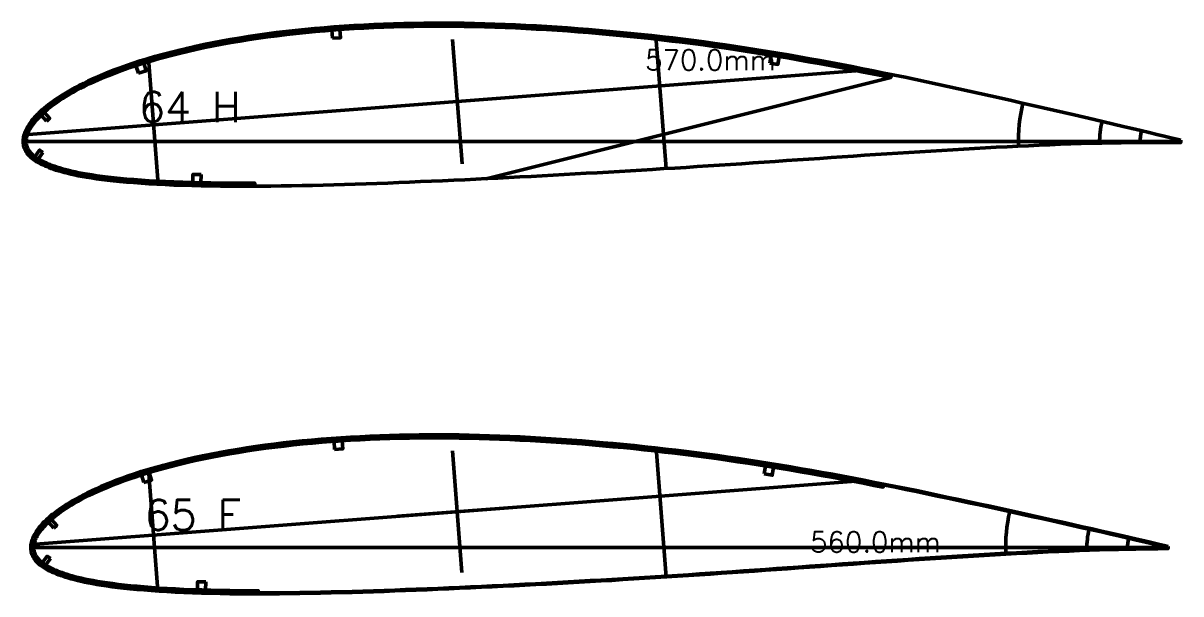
# Model space of a CAD drawing. Header units: metres. Extents: x -405 to 675, y -15418 to 133.
# Drawn here: x -214 to 356, y -12823 to -12542 of the extents above; entities that cross this region are included whole.
import ezdxf
from ezdxf.enums import TextEntityAlignment as Align

# ---------------------------------------------------------------- set-up
doc = ezdxf.new("R2010")
doc.units = ezdxf.units.M
for name, color, linetype, lineweight in [('FoilLayer', 7, 'Continuous', 50), ('RefFoilLayer', 7, 'Continuous', 50), ('StringerLayer', 7, 'Continuous', 50), ('SubLayer', 7, 'Continuous', 50), ('TextLayer', 7, 'Continuous', 50)]:
    doc.layers.add(name, color=color, linetype=linetype, lineweight=lineweight)
doc.styles.add('MSゴシック', font='romans')

msp = doc.modelspace()

# ---------------------------------------------------------------- linework, layer by layer
at = {"layer": 'FoilLayer'}
msp.add_line((213.45, -12568.59), (14.25, -12618.38), dxfattribs=at)
for points in [[(356.25, -12599.46), (354.35, -12599), (351.31, -12598.27), (348.01, -12597.46), (344.45, -12596.6), (340.63, -12595.69), (336.56, -12594.72), (332.27, -12593.69), (327.79, -12592.61), (323.15, -12591.51), (318.41, -12590.41), (313.59, -12589.3), (308.68, -12588.16), (303.72, -12586.99), (298.7, -12585.83), (293.63, -12584.65), (288.52, -12583.5), (283.36, -12582.34), (278.16, -12581.16), (272.95, -12579.97), (267.72, -12578.78), (262.47, -12577.59), (257.22, -12576.43), (251.96, -12575.29), (246.7, -12574.14), (241.45, -12572.97), (236.2, -12571.81), (230.95, -12570.67), (225.71, -12569.55), (220.46, -12568.47), (215.21, -12567.41), (213.75, -12567.12), (213.45, -12568.59), (209.67, -12567.82), (204.44, -12566.75), (199.21, -12565.7), (193.99, -12564.67), (188.77, -12563.67), (183.54, -12562.7), (178.3, -12561.74), (173.08, -12560.79), (167.87, -12559.85), (162.67, -12558.93), (157.48, -12558.04), (152.29, -12557.19), (147.11, -12556.36), (141.93, -12555.55), (136.76, -12554.76), (131.6, -12553.99), (126.44, -12553.25), (121.27, -12552.55), (116.11, -12551.88), (110.95, -12551.24), (105.78, -12550.6), (100.63, -12549.99), (95.47, -12549.4), (90.31, -12548.85), (85.15, -12548.33), (80, -12547.83), (74.84, -12547.34), (69.68, -12546.88), (64.53, -12546.45), (59.38, -12546.04), (54.24, -12545.67), (49.1, -12545.32), (43.97, -12545), (38.84, -12544.69), (33.73, -12544.42), (28.64, -12544.17), (23.56, -12543.95), (18.5, -12543.77), (13.47, -12543.62), (8.45, -12543.49), (3.44, -12543.39), (-1.55, -12543.33), (-6.53, -12543.31), (-11.51, -12543.31), (-16.47, -12543.35), (-21.42, -12543.41), (-26.35, -12543.51), (-31.28, -12543.64), (-36.18, -12543.81), (-41.08, -12544.01), (-45.95, -12544.25), (-50.81, -12544.52), (-55.65, -12544.82), (-60.47, -12545.16), (-65.26, -12545.53), (-70.02, -12545.94), (-74.75, -12546.39), (-79.45, -12546.87), (-84.14, -12547.41), (-88.79, -12547.97), (-93.41, -12548.57), (-97.99, -12549.2), (-102.54, -12549.88), (-107.04, -12550.61), (-111.5, -12551.38), (-115.91, -12552.17), (-120.25, -12552.98), (-124.53, -12553.84), (-128.73, -12554.74), (-132.86, -12555.69), (-136.9, -12556.68), (-140.86, -12557.69), (-144.72, -12558.71), (-148.47, -12559.73), (-152.1, -12560.78), (-155.59, -12561.85), (-158.96, -12562.94), (-162.19, -12564.04), (-165.29, -12565.15), (-168.27, -12566.27), (-171.11, -12567.37), (-173.83, -12568.47), (-176.41, -12569.56), (-178.87, -12570.64), (-181.2, -12571.72), (-183.4, -12572.79), (-185.49, -12573.84), (-187.45, -12574.88), (-189.3, -12575.9), (-191.03, -12576.9), (-192.66, -12577.88), (-194.18, -12578.83), (-195.62, -12579.76), (-196.96, -12580.66), (-198.22, -12581.54), (-199.39, -12582.39), (-200.49, -12583.23), (-201.52, -12584.05), (-202.48, -12584.84), (-203.38, -12585.62), (-204.21, -12586.38), (-205, -12587.14), (-205.74, -12587.87), (-206.42, -12588.59), (-207.06, -12589.3), (-207.66, -12589.99), (-208.21, -12590.68), (-208.73, -12591.35), (-209.2, -12592.01), (-209.64, -12592.66), (-210.04, -12593.31), (-210.42, -12593.95), (-210.77, -12594.58), (-211.08, -12595.18), (-211.34, -12595.76), (-211.57, -12596.33), (-211.76, -12596.91), (-211.91, -12597.49), (-212.03, -12598.06), (-212.14, -12598.66), (-212.21, -12599.17), (-212.25, -12599.68), (-212.23, -12600.19), (-212.19, -12600.75), (-212.14, -12601.28), (-212.07, -12601.79), (-211.96, -12602.3), (-211.81, -12602.8), (-211.6, -12603.31), (-211.36, -12603.81), (-211.06, -12604.31), (-210.72, -12604.81), (-210.33, -12605.31), (-209.9, -12605.8), (-209.44, -12606.28), (-208.93, -12606.76), (-208.39, -12607.22), (-207.8, -12607.68), (-207.18, -12608.13), (-206.51, -12608.56), (-205.8, -12608.99), (-205.04, -12609.42), (-204.23, -12609.83), (-203.38, -12610.25), (-202.47, -12610.66), (-201.52, -12611.07), (-200.51, -12611.48), (-199.45, -12611.89), (-198.32, -12612.29), (-197.13, -12612.68), (-195.86, -12613.08), (-194.51, -12613.47), (-193.08, -12613.87), (-191.55, -12614.26), (-189.92, -12614.66), (-188.19, -12615.05), (-186.34, -12615.44), (-184.35, -12615.81), (-182.22, -12616.18), (-179.93, -12616.54), (-177.49, -12616.91), (-174.88, -12617.27), (-172.1, -12617.62), (-169.14, -12617.95), (-166, -12618.27), (-162.68, -12618.56), (-159.19, -12618.84), (-155.53, -12619.1), (-151.73, -12619.36), (-147.79, -12619.6), (-143.71, -12619.82), (-139.49, -12620), (-135.13, -12620.15), (-130.66, -12620.28), (-126.06, -12620.37), (-121.38, -12620.46), (-116.61, -12620.54), (-111.77, -12620.6), (-106.87, -12620.62), (-101.92, -12620.61), (-99.76, -12620.59), (-99.75, -12622.09), (-96.9, -12622.07), (-91.84, -12622.02), (-86.75, -12621.97), (-81.61, -12621.89), (-76.45, -12621.8), (-71.26, -12621.68), (-66.04, -12621.54), (-60.79, -12621.39), (-55.52, -12621.24), (-50.22, -12621.08), (-44.9, -12620.91), (-39.57, -12620.72), (-34.21, -12620.51), (-28.84, -12620.3), (-23.45, -12620.07), (-18.05, -12619.85), (-12.64, -12619.62), (-7.21, -12619.39), (-1.78, -12619.14), (3.65, -12618.89), (9.1, -12618.63), (14.54, -12618.36), (19.99, -12618.09), (25.43, -12617.82), (30.87, -12617.54), (36.3, -12617.26), (41.73, -12616.97), (47.16, -12616.68), (52.59, -12616.36), (58.03, -12616.05), (63.47, -12615.73), (68.92, -12615.43), (74.37, -12615.12), (79.82, -12614.8), (85.27, -12614.47), (90.73, -12614.12), (96.19, -12613.78), (101.66, -12613.45), (107.14, -12613.13), (112.62, -12612.8), (118.1, -12612.45), (123.59, -12612.07), (129.08, -12611.7), (134.57, -12611.34), (140.07, -12610.99), (145.57, -12610.65), (151.07, -12610.27), (156.57, -12609.88), (162.06, -12609.49), (167.56, -12609.11), (173.06, -12608.75), (178.56, -12608.4), (184.06, -12608.02), (189.55, -12607.63), (195.04, -12607.24), (200.51, -12606.86), (205.98, -12606.5), (211.45, -12606.16), (216.89, -12605.82), (222.33, -12605.46), (227.75, -12605.11), (233.17, -12604.77), (238.59, -12604.44), (243.99, -12604.12), (249.37, -12603.81), (254.71, -12603.52), (260.05, -12603.22), (265.38, -12602.93), (270.7, -12602.64), (275.99, -12602.39), (281.27, -12602.16), (286.53, -12601.93), (291.76, -12601.69), (296.95, -12601.47), (302.11, -12601.29), (307.24, -12601.12), (312.32, -12600.97), (317.29, -12600.84), (322.16, -12600.74), (326.92, -12600.67), (331.52, -12600.61), (335.94, -12600.56), (340.13, -12600.54), (344.07, -12600.54), (347.74, -12600.53), (351.15, -12600.54), (354.29, -12600.57), (356.24, -12600.59)], [(349.9, -12799.94), (348.01, -12799.5), (344.98, -12798.8), (341.71, -12798.03), (338.18, -12797.2), (334.4, -12796.33), (330.37, -12795.4), (326.13, -12794.41), (321.7, -12793.38), (317.12, -12792.33), (312.43, -12791.27), (307.64, -12790.22), (302.78, -12789.12), (297.85, -12788), (292.88, -12786.88), (287.86, -12785.75), (282.8, -12784.65), (277.69, -12783.54), (272.57, -12782.42), (267.43, -12781.28), (262.27, -12780.14), (257.1, -12779.01), (251.93, -12777.91), (246.75, -12776.83), (241.56, -12775.74), (236.39, -12774.63), (231.21, -12773.52), (226.04, -12772.43), (220.86, -12771.37), (215.68, -12770.35), (210.5, -12769.35), (209.91, -12769.23), (209.71, -12770.26), (205.12, -12769.37), (199.95, -12768.35), (194.79, -12767.35), (189.63, -12766.37), (184.47, -12765.41), (179.3, -12764.5), (174.12, -12763.59), (168.95, -12762.69), (163.79, -12761.79), (158.65, -12760.92), (153.51, -12760.08), (148.37, -12759.27), (143.23, -12758.49), (138.09, -12757.72), (132.96, -12756.96), (127.83, -12756.22), (122.71, -12755.52), (117.59, -12754.85), (112.47, -12754.22), (107.34, -12753.6), (102.22, -12752.99), (97.11, -12752.4), (91.99, -12751.84), (86.88, -12751.31), (81.77, -12750.81), (76.66, -12750.33), (71.55, -12749.87), (66.44, -12749.43), (61.34, -12749.01), (56.25, -12748.62), (51.16, -12748.26), (46.07, -12747.93), (40.99, -12747.61), (35.92, -12747.32), (30.87, -12747.05), (25.83, -12746.81), (20.81, -12746.61), (15.82, -12746.43), (10.84, -12746.28), (5.88, -12746.16), (0.94, -12746.07), (-3.98, -12746.01), (-8.9, -12745.98), (-13.8, -12745.99), (-18.7, -12746.03), (-23.57, -12746.09), (-28.44, -12746.19), (-33.29, -12746.32), (-38.13, -12746.48), (-42.95, -12746.68), (-47.75, -12746.91), (-52.53, -12747.18), (-57.3, -12747.48), (-62.04, -12747.81), (-66.76, -12748.17), (-71.45, -12748.58), (-76.11, -12749.01), (-80.74, -12749.49), (-85.34, -12750.01), (-89.92, -12750.56), (-94.46, -12751.14), (-98.97, -12751.76), (-103.43, -12752.43), (-107.85, -12753.14), (-112.22, -12753.89), (-116.54, -12754.66), (-120.79, -12755.46), (-124.97, -12756.29), (-129.08, -12757.17), (-133.1, -12758.1), (-137.03, -12759.06), (-140.88, -12760.04), (-144.62, -12761.03), (-148.25, -12762.02), (-151.74, -12763.03), (-155.11, -12764.06), (-158.33, -12765.11), (-161.42, -12766.17), (-164.38, -12767.23), (-167.2, -12768.29), (-169.89, -12769.33), (-172.45, -12770.37), (-174.88, -12771.38), (-177.18, -12772.39), (-179.35, -12773.39), (-181.4, -12774.38), (-183.33, -12775.35), (-185.15, -12776.31), (-186.86, -12777.25), (-188.47, -12778.18), (-189.98, -12779.08), (-191.4, -12779.96), (-192.73, -12780.82), (-193.99, -12781.65), (-195.16, -12782.46), (-196.26, -12783.26), (-197.29, -12784.03), (-198.26, -12784.8), (-199.17, -12785.54), (-200.02, -12786.27), (-200.82, -12786.98), (-201.57, -12787.69), (-202.27, -12788.38), (-202.92, -12789.07), (-203.53, -12789.74), (-204.11, -12790.4), (-204.64, -12791.05), (-205.13, -12791.7), (-205.59, -12792.33), (-206.01, -12792.96), (-206.4, -12793.58), (-206.76, -12794.19), (-207.1, -12794.8), (-207.4, -12795.39), (-207.66, -12795.95), (-207.87, -12796.5), (-208.05, -12797.05), (-208.19, -12797.62), (-208.3, -12798.19), (-208.4, -12798.78), (-208.47, -12799.27), (-208.5, -12799.79), (-208.47, -12800.27), (-208.43, -12800.82), (-208.37, -12801.35), (-208.29, -12801.86), (-208.18, -12802.37), (-208.02, -12802.86), (-207.82, -12803.37), (-207.57, -12803.86), (-207.27, -12804.36), (-206.92, -12804.85), (-206.53, -12805.35), (-206.11, -12805.84), (-205.65, -12806.32), (-205.15, -12806.79), (-204.61, -12807.26), (-204.04, -12807.72), (-203.42, -12808.16), (-202.77, -12808.6), (-202.07, -12809.03), (-201.32, -12809.46), (-200.53, -12809.88), (-199.7, -12810.3), (-198.81, -12810.71), (-197.88, -12811.13), (-196.91, -12811.54), (-195.87, -12811.94), (-194.78, -12812.35), (-193.62, -12812.75), (-192.4, -12813.15), (-191.1, -12813.55), (-189.71, -12813.94), (-188.25, -12814.35), (-186.69, -12814.74), (-185.04, -12815.14), (-183.27, -12815.53), (-181.38, -12815.91), (-179.36, -12816.29), (-177.19, -12816.66), (-174.89, -12817.04), (-172.43, -12817.42), (-169.81, -12817.78), (-167.02, -12818.13), (-164.06, -12818.47), (-160.93, -12818.79), (-157.63, -12819.09), (-154.15, -12819.37), (-150.53, -12819.66), (-146.76, -12819.94), (-142.85, -12820.19), (-138.79, -12820.4), (-134.59, -12820.59), (-130.27, -12820.75), (-125.83, -12820.88), (-121.29, -12821), (-116.66, -12821.12), (-111.96, -12821.21), (-107.2, -12821.27), (-102.37, -12821.29), (-98, -12821.29), (-98, -12822.34), (-97.48, -12822.34), (-92.54, -12822.31), (-87.56, -12822.29), (-82.54, -12822.25), (-77.48, -12822.19), (-72.4, -12822.09), (-67.29, -12821.98), (-62.14, -12821.86), (-56.97, -12821.73), (-51.77, -12821.6), (-46.55, -12821.46), (-41.32, -12821.29), (-36.06, -12821.11), (-30.78, -12820.91), (-25.49, -12820.71), (-20.18, -12820.51), (-14.87, -12820.3), (-9.54, -12820.08), (-4.2, -12819.85), (1.15, -12819.62), (6.51, -12819.38), (11.86, -12819.13), (17.22, -12818.87), (22.57, -12818.61), (27.92, -12818.34), (33.26, -12818.08), (38.59, -12817.8), (43.93, -12817.52), (49.28, -12817.22), (54.63, -12816.91), (59.99, -12816.6), (65.35, -12816.3), (70.71, -12816), (76.08, -12815.69), (81.45, -12815.36), (86.82, -12815.02), (92.2, -12814.68), (97.59, -12814.35), (102.98, -12814.03), (108.38, -12813.7), (113.78, -12813.35), (119.19, -12812.97), (124.59, -12812.59), (130.01, -12812.23), (135.42, -12811.88), (140.84, -12811.53), (146.26, -12811.15), (151.68, -12810.75), (157.1, -12810.35), (162.52, -12809.97), (167.94, -12809.6), (173.37, -12809.23), (178.8, -12808.85), (184.22, -12808.45), (189.63, -12808.04), (195.04, -12807.65), (200.45, -12807.28), (205.86, -12806.92), (211.25, -12806.56), (216.64, -12806.19), (222.02, -12805.81), (227.4, -12805.44), (232.77, -12805.09), (238.14, -12804.74), (243.48, -12804.41), (248.81, -12804.08), (254.13, -12803.74), (259.44, -12803.41), (264.75, -12803.09), (270.03, -12802.8), (275.3, -12802.53), (280.56, -12802.26), (285.79, -12801.98), (290.98, -12801.71), (296.14, -12801.48), (301.26, -12801.26), (306.33, -12801.05), (311.3, -12800.87), (316.16, -12800.72), (320.89, -12800.58), (325.48, -12800.46), (329.86, -12800.35), (334.02, -12800.28), (337.93, -12800.21), (341.57, -12800.15), (344.95, -12800.11), (348.06, -12800.09), (349.99, -12800.08)]]:
    msp.add_lwpolyline(points, close=True, dxfattribs=at)
at = {"layer": 'RefFoilLayer'}
for points in [[(356.25, -12599.46), (354.35, -12599), (351.31, -12598.27), (348.01, -12597.46), (344.45, -12596.6), (340.63, -12595.69), (336.56, -12594.72), (332.27, -12593.69), (327.79, -12592.61), (323.15, -12591.51), (318.41, -12590.41), (313.59, -12589.3), (308.68, -12588.16), (303.72, -12586.99), (298.7, -12585.83), (293.63, -12584.65), (288.52, -12583.5), (283.36, -12582.34), (278.16, -12581.16), (272.95, -12579.97), (267.72, -12578.78), (262.47, -12577.59), (257.22, -12576.43), (251.96, -12575.29), (246.7, -12574.14), (241.45, -12572.97), (236.2, -12571.81), (230.95, -12570.67), (225.71, -12569.55), (220.46, -12568.47), (215.21, -12567.41), (209.97, -12566.35), (204.74, -12565.28), (199.51, -12564.23), (194.27, -12563.19), (189.04, -12562.19), (183.81, -12561.22), (178.57, -12560.27), (173.34, -12559.31), (168.13, -12558.37), (162.92, -12557.45), (157.72, -12556.56), (152.53, -12555.71), (147.34, -12554.88), (142.16, -12554.07), (136.98, -12553.28), (131.81, -12552.5), (126.64, -12551.77), (121.47, -12551.06), (116.3, -12550.4), (111.13, -12549.75), (105.96, -12549.11), (100.8, -12548.5), (95.63, -12547.91), (90.46, -12547.36), (85.3, -12546.83), (80.14, -12546.33), (74.97, -12545.85), (69.81, -12545.39), (64.65, -12544.95), (59.49, -12544.55), (54.34, -12544.17), (49.19, -12543.83), (44.05, -12543.5), (38.92, -12543.2), (33.8, -12542.92), (28.7, -12542.67), (23.61, -12542.46), (18.55, -12542.27), (13.5, -12542.12), (8.47, -12541.99), (3.46, -12541.89), (-1.54, -12541.83), (-6.54, -12541.81), (-11.52, -12541.81), (-16.49, -12541.85), (-21.45, -12541.91), (-26.39, -12542.01), (-31.33, -12542.14), (-36.25, -12542.31), (-41.15, -12542.51), (-46.04, -12542.75), (-50.91, -12543.02), (-55.76, -12543.33), (-60.59, -12543.67), (-65.39, -12544.04), (-70.16, -12544.45), (-74.91, -12544.89), (-79.62, -12545.38), (-84.32, -12545.92), (-88.98, -12546.48), (-93.62, -12547.08), (-98.22, -12547.72), (-102.78, -12548.4), (-107.29, -12549.13), (-111.76, -12549.9), (-116.18, -12550.69), (-120.55, -12551.51), (-124.84, -12552.37), (-129.07, -12553.28), (-133.21, -12554.24), (-137.27, -12555.23), (-141.24, -12556.24), (-145.11, -12557.26), (-148.89, -12558.29), (-152.54, -12559.34), (-156.06, -12560.42), (-159.44, -12561.52), (-162.7, -12562.63), (-165.82, -12563.75), (-168.81, -12564.87), (-171.67, -12565.98), (-174.41, -12567.09), (-177.02, -12568.19), (-179.5, -12569.28), (-181.85, -12570.37), (-184.08, -12571.45), (-186.19, -12572.52), (-188.18, -12573.57), (-190.04, -12574.6), (-191.8, -12575.61), (-193.45, -12576.6), (-195, -12577.57), (-196.45, -12578.52), (-197.82, -12579.43), (-199.1, -12580.33), (-200.3, -12581.2), (-201.42, -12582.05), (-202.48, -12582.89), (-203.46, -12583.71), (-204.39, -12584.51), (-205.25, -12585.3), (-206.06, -12586.08), (-206.82, -12586.84), (-207.54, -12587.58), (-208.2, -12588.32), (-208.82, -12589.05), (-209.4, -12589.77), (-209.94, -12590.48), (-210.45, -12591.18), (-210.91, -12591.87), (-211.34, -12592.55), (-211.73, -12593.22), (-212.1, -12593.89), (-212.44, -12594.55), (-212.74, -12595.21), (-213, -12595.87), (-213.21, -12596.53), (-213.38, -12597.18), (-213.51, -12597.81), (-213.62, -12598.45), (-213.71, -12599.06), (-213.75, -12599.68), (-213.72, -12600.29), (-213.69, -12600.89), (-213.63, -12601.51), (-213.53, -12602.13), (-213.39, -12602.75), (-213.2, -12603.37), (-212.95, -12603.98), (-212.64, -12604.59), (-212.29, -12605.17), (-211.89, -12605.74), (-211.45, -12606.29), (-210.98, -12606.84), (-210.46, -12607.37), (-209.91, -12607.9), (-209.31, -12608.4), (-208.67, -12608.9), (-208, -12609.38), (-207.28, -12609.85), (-206.53, -12610.31), (-205.73, -12610.75), (-204.88, -12611.18), (-204, -12611.61), (-203.06, -12612.04), (-202.08, -12612.46), (-201.04, -12612.88), (-199.95, -12613.3), (-198.8, -12613.71), (-197.58, -12614.12), (-196.28, -12614.52), (-194.91, -12614.92), (-193.45, -12615.32), (-191.9, -12615.72), (-190.25, -12616.12), (-188.49, -12616.52), (-186.61, -12616.91), (-184.6, -12617.29), (-182.45, -12617.66), (-180.15, -12618.02), (-177.69, -12618.4), (-175.06, -12618.76), (-172.27, -12619.11), (-169.29, -12619.44), (-166.14, -12619.76), (-162.8, -12620.06), (-159.3, -12620.34), (-155.63, -12620.6), (-151.82, -12620.86), (-147.87, -12621.1), (-143.77, -12621.32), (-139.54, -12621.5), (-135.17, -12621.65), (-130.69, -12621.78), (-126.09, -12621.87), (-121.4, -12621.96), (-116.63, -12622.04), (-111.78, -12622.1), (-106.87, -12622.12), (-101.91, -12622.11), (-96.9, -12622.07), (-91.84, -12622.02), (-86.75, -12621.97), (-81.61, -12621.89), (-76.45, -12621.8), (-71.26, -12621.68), (-66.04, -12621.54), (-60.79, -12621.39), (-55.52, -12621.24), (-50.22, -12621.08), (-44.9, -12620.91), (-39.57, -12620.72), (-34.21, -12620.51), (-28.84, -12620.3), (-23.45, -12620.07), (-18.05, -12619.85), (-12.64, -12619.62), (-7.21, -12619.39), (-1.78, -12619.14), (3.65, -12618.89), (9.1, -12618.63), (14.54, -12618.36), (19.99, -12618.09), (25.43, -12617.82), (30.87, -12617.54), (36.3, -12617.26), (41.73, -12616.97), (47.16, -12616.68), (52.59, -12616.36), (58.03, -12616.05), (63.47, -12615.73), (68.92, -12615.43), (74.37, -12615.12), (79.82, -12614.8), (85.27, -12614.47), (90.73, -12614.12), (96.19, -12613.78), (101.66, -12613.45), (107.14, -12613.13), (112.62, -12612.8), (118.1, -12612.45), (123.59, -12612.07), (129.08, -12611.7), (134.57, -12611.34), (140.07, -12610.99), (145.57, -12610.65), (151.07, -12610.27), (156.57, -12609.88), (162.06, -12609.49), (167.56, -12609.11), (173.06, -12608.75), (178.56, -12608.4), (184.06, -12608.02), (189.55, -12607.63), (195.04, -12607.24), (200.51, -12606.86), (205.98, -12606.5), (211.45, -12606.16), (216.89, -12605.82), (222.33, -12605.46), (227.75, -12605.11), (233.17, -12604.77), (238.59, -12604.44), (243.99, -12604.12), (249.37, -12603.81), (254.71, -12603.52), (260.05, -12603.22), (265.38, -12602.93), (270.7, -12602.64), (275.99, -12602.39), (281.27, -12602.16), (286.53, -12601.93), (291.76, -12601.69), (296.95, -12601.47), (302.11, -12601.29), (307.24, -12601.12), (312.32, -12600.97), (317.29, -12600.84), (322.16, -12600.74), (326.92, -12600.67), (331.52, -12600.61), (335.94, -12600.56), (340.13, -12600.54), (344.07, -12600.54), (347.74, -12600.53), (351.15, -12600.54), (354.29, -12600.57), (356.24, -12600.59)], [(350, -12799.5), (348.11, -12799.07), (345.09, -12798.36), (341.81, -12797.59), (338.29, -12796.76), (334.5, -12795.89), (330.47, -12794.96), (326.23, -12793.97), (321.8, -12792.94), (317.22, -12791.89), (312.53, -12790.83), (307.74, -12789.78), (302.88, -12788.68), (297.95, -12787.56), (292.98, -12786.44), (287.95, -12785.31), (282.89, -12784.21), (277.79, -12783.1), (272.67, -12781.98), (267.52, -12780.84), (262.37, -12779.7), (257.2, -12778.57), (252.02, -12777.47), (246.84, -12776.39), (241.66, -12775.3), (236.48, -12774.19), (231.3, -12773.08), (226.13, -12771.99), (220.95, -12770.93), (215.77, -12769.91), (210.59, -12768.9), (205.41, -12767.89), (200.24, -12766.88), (195.07, -12765.87), (189.9, -12764.89), (184.73, -12763.94), (179.55, -12763.02), (174.38, -12762.12), (169.21, -12761.21), (164.04, -12760.31), (158.89, -12759.44), (153.74, -12758.59), (148.59, -12757.79), (143.45, -12757), (138.31, -12756.23), (133.17, -12755.47), (128.04, -12754.74), (122.91, -12754.03), (117.78, -12753.36), (112.65, -12752.73), (107.52, -12752.11), (102.4, -12751.5), (97.27, -12750.91), (92.15, -12750.35), (87.03, -12749.82), (81.91, -12749.32), (76.79, -12748.84), (71.68, -12748.37), (66.57, -12747.93), (61.46, -12747.51), (56.35, -12747.12), (51.25, -12746.76), (46.16, -12746.43), (41.08, -12746.11), (36, -12745.82), (30.94, -12745.55), (25.89, -12745.32), (20.87, -12745.11), (15.86, -12744.93), (10.88, -12744.78), (5.91, -12744.66), (0.96, -12744.57), (-3.98, -12744.51), (-8.9, -12744.48), (-13.81, -12744.49), (-18.72, -12744.53), (-23.6, -12744.59), (-28.48, -12744.69), (-33.34, -12744.82), (-38.19, -12744.98), (-43.02, -12745.18), (-47.83, -12745.41), (-52.63, -12745.68), (-57.4, -12745.98), (-62.16, -12746.32), (-66.89, -12746.68), (-71.59, -12747.08), (-76.26, -12747.52), (-80.91, -12748), (-85.52, -12748.52), (-90.11, -12749.07), (-94.67, -12749.66), (-99.19, -12750.28), (-103.67, -12750.95), (-108.1, -12751.66), (-112.48, -12752.42), (-116.81, -12753.19), (-121.08, -12753.98), (-125.29, -12754.82), (-129.41, -12755.71), (-133.45, -12756.65), (-137.4, -12757.61), (-141.26, -12758.59), (-145.01, -12759.58), (-148.66, -12760.58), (-152.18, -12761.59), (-155.57, -12762.63), (-158.82, -12763.69), (-161.93, -12764.75), (-164.91, -12765.82), (-167.75, -12766.89), (-170.46, -12767.94), (-173.03, -12768.98), (-175.48, -12770.01), (-177.8, -12771.02), (-180, -12772.04), (-182.07, -12773.04), (-184.03, -12774.03), (-185.87, -12775), (-187.61, -12775.95), (-189.24, -12776.89), (-190.77, -12777.8), (-192.21, -12778.7), (-193.57, -12779.57), (-194.84, -12780.42), (-196.04, -12781.25), (-197.17, -12782.06), (-198.22, -12782.85), (-199.22, -12783.64), (-200.15, -12784.4), (-201.02, -12785.15), (-201.85, -12785.89), (-202.62, -12786.63), (-203.35, -12787.35), (-204.03, -12788.06), (-204.67, -12788.76), (-205.27, -12789.45), (-205.83, -12790.14), (-206.35, -12790.82), (-206.83, -12791.49), (-207.28, -12792.16), (-207.69, -12792.82), (-208.08, -12793.47), (-208.43, -12794.12), (-208.76, -12794.77), (-209.06, -12795.41), (-209.3, -12796.05), (-209.5, -12796.69), (-209.66, -12797.33), (-209.79, -12797.95), (-209.89, -12798.59), (-209.96, -12799.18), (-210, -12799.79), (-209.96, -12800.39), (-209.92, -12800.98), (-209.85, -12801.59), (-209.75, -12802.21), (-209.61, -12802.83), (-209.41, -12803.44), (-209.16, -12804.05), (-208.85, -12804.65), (-208.5, -12805.22), (-208.1, -12805.79), (-207.66, -12806.34), (-207.19, -12806.88), (-206.68, -12807.41), (-206.13, -12807.93), (-205.54, -12808.43), (-204.92, -12808.93), (-204.25, -12809.41), (-203.55, -12809.88), (-202.81, -12810.34), (-202.02, -12810.78), (-201.2, -12811.22), (-200.33, -12811.65), (-199.42, -12812.08), (-198.46, -12812.51), (-197.46, -12812.93), (-196.39, -12813.35), (-195.27, -12813.76), (-194.09, -12814.17), (-192.84, -12814.58), (-191.51, -12814.99), (-190.11, -12815.39), (-188.62, -12815.8), (-187.04, -12816.2), (-185.36, -12816.61), (-183.57, -12817), (-181.66, -12817.39), (-179.62, -12817.76), (-177.44, -12818.14), (-175.11, -12818.53), (-172.64, -12818.9), (-170, -12819.27), (-167.19, -12819.62), (-164.22, -12819.96), (-161.07, -12820.28), (-157.75, -12820.58), (-154.27, -12820.87), (-150.64, -12821.15), (-146.85, -12821.43), (-142.93, -12821.69), (-138.85, -12821.9), (-134.64, -12822.09), (-130.31, -12822.25), (-125.87, -12822.38), (-121.33, -12822.5), (-116.69, -12822.62), (-111.98, -12822.71), (-107.2, -12822.77), (-102.37, -12822.79), (-97.48, -12822.79), (-92.54, -12822.76), (-87.56, -12822.74), (-82.53, -12822.7), (-77.48, -12822.64), (-72.39, -12822.54), (-67.28, -12822.43), (-62.13, -12822.31), (-56.96, -12822.18), (-51.76, -12822.05), (-46.54, -12821.91), (-41.3, -12821.74), (-36.04, -12821.56), (-30.77, -12821.36), (-25.47, -12821.16), (-20.17, -12820.96), (-14.85, -12820.75), (-9.52, -12820.53), (-4.18, -12820.3), (1.17, -12820.07), (6.53, -12819.83), (11.89, -12819.58), (17.24, -12819.32), (22.6, -12819.06), (27.94, -12818.79), (33.28, -12818.53), (38.62, -12818.25), (43.96, -12817.97), (49.31, -12817.67), (54.66, -12817.36), (60.01, -12817.05), (65.37, -12816.75), (70.74, -12816.45), (76.1, -12816.14), (81.47, -12815.81), (86.85, -12815.47), (92.23, -12815.13), (97.62, -12814.8), (103.01, -12814.48), (108.41, -12814.15), (113.81, -12813.8), (119.22, -12813.41), (124.62, -12813.04), (130.04, -12812.68), (135.45, -12812.33), (140.87, -12811.98), (146.29, -12811.6), (151.71, -12811.2), (157.13, -12810.8), (162.55, -12810.42), (167.98, -12810.05), (173.4, -12809.68), (178.83, -12809.3), (184.25, -12808.89), (189.67, -12808.49), (195.08, -12808.1), (200.48, -12807.73), (205.89, -12807.37), (211.28, -12807.01), (216.67, -12806.64), (222.05, -12806.26), (227.43, -12805.89), (232.8, -12805.54), (238.16, -12805.19), (243.51, -12804.86), (248.84, -12804.53), (254.15, -12804.19), (259.47, -12803.86), (264.77, -12803.54), (270.05, -12803.25), (275.33, -12802.97), (280.58, -12802.71), (285.81, -12802.43), (291, -12802.16), (296.16, -12801.93), (301.28, -12801.71), (306.34, -12801.5), (311.31, -12801.32), (316.17, -12801.17), (320.91, -12801.03), (325.49, -12800.91), (329.87, -12800.8), (334.03, -12800.73), (337.93, -12800.66), (341.58, -12800.6), (344.95, -12800.56), (348.06, -12800.54), (349.99, -12800.53)]]:
    msp.add_lwpolyline(points, close=True, dxfattribs=at)
at = {"layer": 'StringerLayer'}
for points in [[(-61.46, -12549.24), (-57.47, -12548.96), (-57.75, -12544.97), (-61.74, -12545.25), (-61.46, -12549.24)], [(-156.96, -12566.49), (-153.15, -12565.26), (-154.38, -12561.45), (-158.19, -12562.69), (-156.96, -12566.49)], [(153.89, -12561.5), (157.83, -12562.15), (158.48, -12558.2), (154.53, -12557.56), (153.89, -12561.5)], [(-202.25, -12590), (-200.76, -12588.65), (-203.45, -12585.69), (-204.93, -12587.03), (-202.25, -12590)], [(-204.03, -12605.46), (-205.66, -12604.29), (-207.99, -12607.55), (-206.36, -12608.71), (-204.03, -12605.46)], [(-126.14, -12616.37), (-130.14, -12616.29), (-130.22, -12620.28), (-126.22, -12620.36), (-126.14, -12616.37)], [(-60.41, -12751.71), (-56.42, -12751.43), (-56.7, -12747.43), (-60.69, -12747.72), (-60.41, -12751.71)], [(151.14, -12763.74), (155.08, -12764.39), (155.73, -12760.44), (151.78, -12759.79), (151.14, -12763.74)], [(-154.3, -12767.99), (-150.48, -12766.82), (-151.65, -12763), (-155.47, -12764.17), (-154.3, -12767.99)], [(-198.67, -12790.43), (-197.18, -12789.1), (-199.85, -12786.12), (-201.34, -12787.45), (-198.67, -12790.43)], [(-200.35, -12805.45), (-201.97, -12804.27), (-204.33, -12807.51), (-202.71, -12808.68), (-200.35, -12805.45)], [(-123.84, -12816.93), (-127.84, -12816.82), (-127.96, -12820.82), (-123.96, -12820.93), (-123.84, -12816.93)]]:
    msp.add_lwpolyline(points, dxfattribs=at)
at = {"layer": 'SubLayer'}
for p, q in [((-2.35, -12549.87), (2.35, -12611.04)), ((97.81, -12548.16), (102.83, -12613.39)), ((-152.08, -12559.21), (-147.31, -12621.13)), ((202.65, -12564.86), (-213.3, -12596.87)), ((-30, -12582.76), (30, -12578.15)), ((-213.75, -12600), (356.25, -12600)), ((-2.3, -12752.39), (2.3, -12812.29)), ((97.88, -12750.98), (102.77, -12814.5)), ((-152.04, -12761.55), (-147.44, -12821.39)), ((200.43, -12766.92), (-209.87, -12798.49)), ((-29.36, -12784.6), (29.36, -12780.08)), ((-210, -12800), (350, -12800))]:
    msp.add_line(p, q, dxfattribs=at)
for centre, radius, start, end in [((356.25, -12600), 80, 166.4325, -178.2987), ((356.25, -12600), 40, 165.8051, -178.7607), ((356.25, -12600), 20, 164.962, -178.3905), ((350, -12800), 80, 167.2076, -177.9965), ((350, -12800), 40, 166.9463, -178.6824), ((350, -12800), 20, 166.8111, -178.9926)]:
    msp.add_arc(centre, radius, start, end, dxfattribs=at)

# ---------------------------------------------------------------- texts
at = {"layer": 'TextLayer', "style": 'MSゴシック'}
for s, p in [('570.0mm', (156.75, -12567.92)), ('560.0mm', (238, -12805.2))]:
    msp.add_text(s, height=10, dxfattribs=at).set_placement(p, align=Align.BOTTOM_RIGHT)
for s, p in [('64 H', (-156.75, -12590.58)), ('65 F', (-154, -12791.52))]:
    msp.add_text(s, height=15, dxfattribs=at).set_placement(p)

doc.saveas('drawing.dxf')
